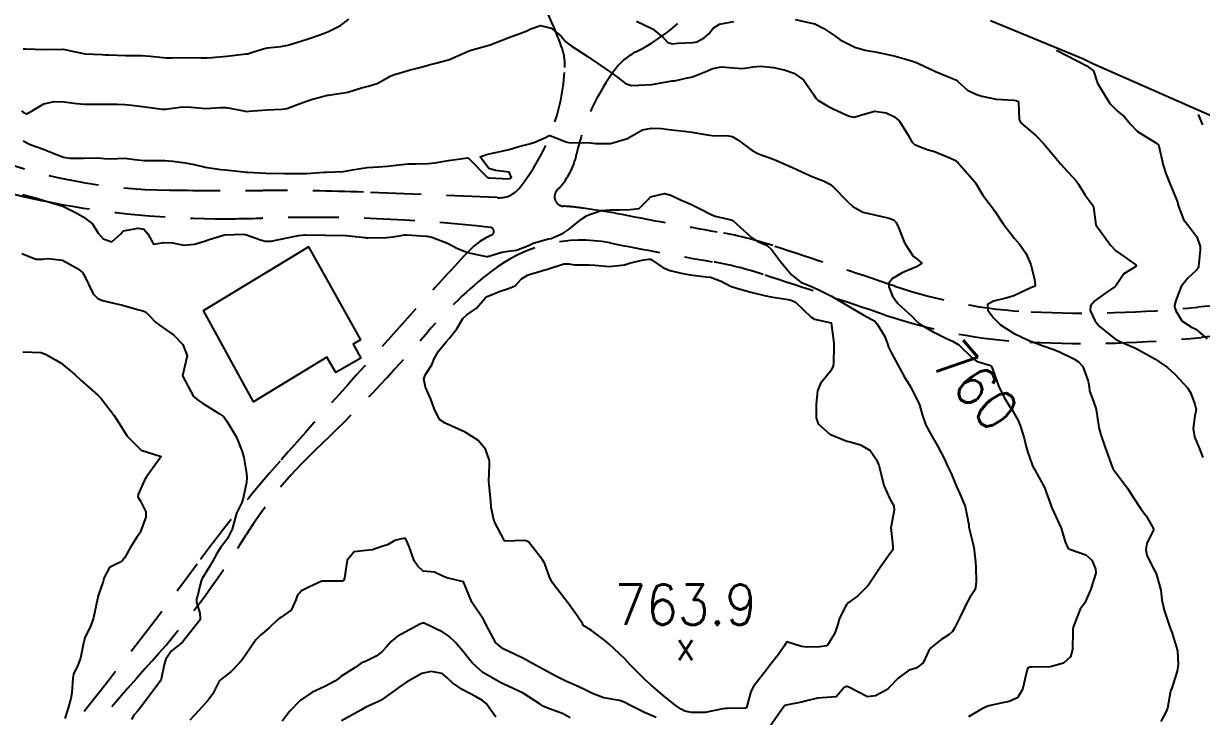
# Model space of a CAD drawing. Header units: metres. Extents: x 298520 to 308411, y 7433745 to 7450750.
# Drawn here: x 303101.4 to 303217.7, y 7440898.1 to 7440966.5 of the extents above; entities that cross this region are included whole.
import ezdxf
from ezdxf.enums import TextEntityAlignment as Align

# ---------------------------------------------------------------- set-up
doc = ezdxf.new("R2010")
doc.units = ezdxf.units.M
doc.header["$LTSCALE"] = 10
doc.linetypes.add('DASHED', pattern=[0.75, 0.5, -0.25])
for name, color, linetype in [('Area', 45, 'Continuous'), ('Cotas', 45, 'Continuous'), ('Curvas de Nivel 1m', 11, 'Continuous'), ('Curvas de Nivel 5m', 15, 'Continuous'), ('Edificações', 30, 'Continuous'), ('Pontos Cotados', 45, 'Continuous'), ('Vias Secundárias', 230, 'DASHED')]:
    doc.layers.add(name, color=color, linetype=linetype)
doc.styles.add('Style-STANDARD', font='STANDARD.shx')

# ---------------------------------------------------------------- blocks, each defined once
blk = doc.blocks.new('ELVTXT_172')
at = {"layer": 'Pontos Cotados', "linetype": 'Continuous', "style": 'Style-STANDARD'}
for s, height, p in [('763.9', 4, (0, 4)), ('x', 3, (0, 0))]:
    blk.add_text(s, height=height, dxfattribs=at).set_placement(p, align=Align.MIDDLE_CENTER)

msp = doc.modelspace()

# ---------------------------------------------------------------- linework, layer by layer
at = {"layer": 'Area'}
msp.add_polyline3d([(303196.86, 7440966.84, 757.96), (303206.04, 7440963.05, 757.46), (303206.96, 7440962.61, 757.55), (303221.23, 7440956.31, 756.13), (303225.92, 7440954.04, 755.66), (303235.8, 7440950.65, 754.31), (303242.17, 7440947.83, 753.73), (303250.72, 7440944.07, 752.88), (303251.29, 7440943.63, 752.7), (303266.54, 7440937.69, 751.61), (303275.72, 7440933.75, 752.67), (303283.05, 7440930.54, 750.52), (303288.76, 7440928.62, 749.93), (303299.06, 7440924.32, 749.32), (303307.48, 7440920.75, 750.56), (303320.62, 7440915.03, 747.85), (303322.95, 7440914.12, 747.73), (303325.27, 7440913.37, 747.67), (303332.67, 7440910.23, 748.37)], dxfattribs=at)
at = {"layer": 'Curvas de Nivel 1m', "flags": 128}
for points, elevation in [([(303101.18, 7440957.92), (303101.37, 7440957.76), (303101.67, 7440957.61), (303102.22, 7440957.91), (303103.38, 7440958.63), (303104.4, 7440958.86), (303105.38, 7440958.8), (303106.59, 7440958.65), (303107.38, 7440958.59), (303108.11, 7440958.57), (303109.38, 7440958.58), (303110.6, 7440958.59), (303111.38, 7440958.55), (303112.07, 7440958.48), (303113.38, 7440958.33), (303115.05, 7440958.08), (303115.38, 7440958.08), (303116.83, 7440958.28), (303117.38, 7440958.31), (303117.92, 7440958.27), (303119.38, 7440958.15), (303120.81, 7440958.25), (303121.38, 7440958.25), (303123.13, 7440957.91), (303123.38, 7440957.87), (303123.6, 7440957.88), (303125.38, 7440958.03), (303126.92, 7440958.08), (303127.38, 7440958.16), (303128.31, 7440958.53), (303129.39, 7440958.92), (303129.9, 7440959.06), (303131.39, 7440959.47), (303131.47, 7440959.48), (303131.9, 7440959.55), (303133.2, 7440959.73), (303133.4, 7440959.78), (303134.75, 7440960.18), (303135.41, 7440960.36), (303136.28, 7440960.63), (303137.42, 7440961.26), (303137.56, 7440961.34), (303137.91, 7440961.48), (303139.43, 7440961.95), (303140.63, 7440962.25), (303141.43, 7440962.47), (303142.2, 7440962.66), (303143.44, 7440963.01), (303144.38, 7440963.41), (303145.45, 7440963.88), (303146.62, 7440964.21), (303147.45, 7440964.45), (303149.28, 7440965.16), (303149.46, 7440965.22), (303149.55, 7440965.26), (303149.76, 7440965.34), (303151, 7440965.8), (303151.47, 7440966.04), (303152.43, 7440966.36), (303153.47, 7440966.1), (303154.45, 7440965.29), (303154.93, 7440964.75), (303155.45, 7440964.34), (303157.12, 7440963.25), (303157.44, 7440963.03), (303158.08, 7440962.6), (303159.42, 7440961.67), (303160.04, 7440961.21), (303160.82, 7440960.62), (303161.41, 7440960.43), (303162.13, 7440960.47), (303163.41, 7440960.54), (303165.07, 7440960.82), (303165.41, 7440960.88), (303165.65, 7440960.9), (303166.77, 7440961.14), (303167.29, 7440961.26), (303167.42, 7440961.29), (303168.73, 7440961.81), (303169.43, 7440962.12), (303170.25, 7440962.28), (303171.43, 7440962.18), (303172.39, 7440962.11), (303173.43, 7440962.26), (303174.14, 7440962.35), (303175.43, 7440962.2), (303176.46, 7440961.99), (303177.42, 7440961.66), (303178.37, 7440961), (303179.4, 7440959.5), (303179.59, 7440959.18), (303179.8, 7440958.98), (303180.8, 7440958.38), (303181.38, 7440958.1), (303182.91, 7440957.41), (303183.38, 7440957.3), (303183.9, 7440957.45), (303185.38, 7440957.88), (303186.54, 7440957.74), (303187.38, 7440957.32), (303187.85, 7440956.89), (303188.72, 7440955.51), (303189.09, 7440954.87), (303189.34, 7440954.6), (303190.6, 7440954.11), (303191.33, 7440953.9), (303192.89, 7440953.26), (303193.33, 7440953.04), (303193.61, 7440952.82), (303195.29, 7440950.91), (303195.37, 7440950.8), (303196.08, 7440949.59), (303196.71, 7440948.78), (303196.96, 7440948.47), (303197.27, 7440948.01), (303198.1, 7440946.76), (303199.23, 7440945.3), (303199.72, 7440944.74), (303200.35, 7440943.87), (303200.83, 7440942.73), (303201.18, 7440941.26), (303201.27, 7440940.72), (303201.25, 7440940.64), (303201.17, 7440940.58), (303200.9, 7440940.46), (303199.16, 7440939.64), (303198.48, 7440939.44), (303197.16, 7440939.12), (303196.54, 7440938.78), (303196.58, 7440938.21), (303197.14, 7440937.46), (303197.83, 7440936.76), (303199.12, 7440935.95), (303200.58, 7440935.26), (303201.11, 7440935.05), (303202.05, 7440934.71), (303203.1, 7440934.35), (303203.68, 7440934.11), (303205.09, 7440933.42), (303205.55, 7440933.13), (303205.97, 7440932.67), (303206.51, 7440931.21), (303206.59, 7440930.66), (303206.64, 7440930.25), (303207.04, 7440929.1), (303207.21, 7440928.65), (303207.28, 7440928.4), (303207.56, 7440926.64), (303207.73, 7440925.91), (303208.18, 7440924.64), (303208.87, 7440922.73), (303208.9, 7440922.63), (303208.96, 7440922.52), (303210.38, 7440920.62), (303210.93, 7440919.76), (303211.71, 7440918.6), (303212.21, 7440917.9), (303212.89, 7440916.75), (303212.96, 7440916.58), (303212.95, 7440916.52), (303212.89, 7440916.4), (303212.29, 7440915.17), (303212.2, 7440914.59), (303212.28, 7440914.01), (303212.85, 7440912.87), (303213.02, 7440912.58), (303213.21, 7440912.21), (303213.68, 7440910.57), (303213.78, 7440909.6), (303213.99, 7440908.57), (303214.63, 7440906.7), (303214.7, 7440906.56), (303214.77, 7440906.4), (303215.3, 7440904.55), (303215.38, 7440903.2), (303215.27, 7440902.55), (303214.71, 7440900.78), (303214.64, 7440900.62), (303214.63, 7440900.56), (303214.33, 7440898.91), (303214.2, 7440898.56), (303213.66, 7440897.57)], 759), ([(303101.32, 7440964.04), (303101.44, 7440964.05), (303101.58, 7440964.05), (303103.44, 7440963.97), (303105.32, 7440964), (303105.44, 7440963.98), (303105.86, 7440963.87), (303107.44, 7440963.56), (303109.09, 7440963.48), (303109.44, 7440963.47), (303109.82, 7440963.44), (303111.44, 7440963.4), (303113.05, 7440963.39), (303113.44, 7440963.37), (303113.89, 7440963.32), (303115.44, 7440963.16), (303116.01, 7440963.17), (303117.44, 7440963.2), (303118.89, 7440963.16), (303119.44, 7440963.16), (303119.95, 7440963.19), (303121.44, 7440963.32), (303123.34, 7440963.55), (303123.44, 7440963.55), (303123.53, 7440963.56), (303123.78, 7440963.65), (303125.02, 7440964.06), (303125.45, 7440964.15), (303126.78, 7440964.28), (303127.45, 7440964.41), (303128.65, 7440964.79), (303129.46, 7440965.03), (303129.88, 7440965.16), (303130.99, 7440965.56), (303131.33, 7440965.7), (303131.47, 7440965.75), (303132.66, 7440966.37), (303133.48, 7440966.99)], 758), ([(303161.91, 7440966.77), (303163.48, 7440966.03), (303164.52, 7440965.16), (303164.99, 7440964.69), (303165.46, 7440964.54), (303166, 7440964.61), (303167.46, 7440964.66), (303167.85, 7440964.73), (303168.58, 7440965.12), (303169.04, 7440965.54), (303169.48, 7440966.09), (303170.1, 7440966.49), (303171.49, 7440966.75)], 758), ([(303177.56, 7440966.94), (303179.49, 7440966.51), (303180.4, 7440966.06), (303181.47, 7440965.32), (303182.01, 7440964.95), (303183.46, 7440964.22), (303184.46, 7440963.93), (303185.45, 7440963.76), (303186.89, 7440963.45), (303187.45, 7440963.32), (303189.06, 7440962.87), (303189.44, 7440962.73), (303189.69, 7440962.62), (303191.43, 7440961.8), (303193.11, 7440961.13), (303193.42, 7440960.99), (303193.61, 7440960.82), (303194.58, 7440959.98), (303195.4, 7440959.56), (303195.98, 7440959.38), (303197.4, 7440959.09), (303199.17, 7440958.98), (303199.39, 7440958.95), (303199.54, 7440958.89), (303199.61, 7440958.75), (303199.69, 7440957.06), (303199.85, 7440956.74), (303201.35, 7440955.45), (303202.07, 7440954.71), (303203.33, 7440953.2), (303203.76, 7440952.7), (303205.3, 7440951), (303205.55, 7440950.68), (303206.21, 7440949.6), (303206.89, 7440948.66), (303207.01, 7440948.39), (303207.25, 7440946.65), (303208.69, 7440944.64), (303209.22, 7440944.09), (303210.08, 7440943.48), (303211.2, 7440942.69), (303211.24, 7440942.6), (303211.23, 7440942.57), (303211.2, 7440942.54), (303210.01, 7440941.8), (303209.22, 7440940.63), (303209.17, 7440940.57), (303208.02, 7440939.78), (303207.16, 7440939.16), (303206.71, 7440938.66), (303206.69, 7440938.2), (303207.14, 7440937.19), (303207.57, 7440936.65), (303209.11, 7440935.41), (303209.61, 7440935.12), (303210.86, 7440934.6), (303211.04, 7440934.54), (303211.1, 7440934.51), (303211.31, 7440934.39), (303213.09, 7440933.41), (303214.32, 7440932.57), (303215.07, 7440931.86), (303216.29, 7440930.54), (303216.6, 7440930.09), (303217.04, 7440928.94), (303217.14, 7440928.53), (303217.15, 7440928.41), (303217.03, 7440927.79), (303216.86, 7440926.53), (303217, 7440925.7), (303217.48, 7440924.52), (303217.83, 7440923.66)], 758), ([(303203.38, 7440963.92), (303206.36, 7440962.36), (303207.03, 7440961.86), (303207.41, 7440960.65), (303208.63, 7440958.64), (303209.39, 7440957.9), (303210.08, 7440957.32), (303210.66, 7440956.61), (303211.36, 7440955.89), (303213.17, 7440954.75), (303213.34, 7440954.65), (303213.4, 7440954.58), (303213.46, 7440954.46), (303213.91, 7440952.57), (303214.16, 7440951.72), (303214.63, 7440950.57), (303215.28, 7440948.99), (303215.37, 7440948.65), (303215.38, 7440948.56), (303215.91, 7440947.2), (303216.43, 7440946.54), (303217.24, 7440945.48), (303217.56, 7440944.53), (303217.57, 7440944.18), (303217.38, 7440942.53), (303217.35, 7440942.38), (303217.2, 7440942.18), (303216.35, 7440941.38), (303215.69, 7440940.55), (303215.16, 7440939.18), (303215.03, 7440938.68), (303215.02, 7440938.56), (303215.15, 7440938.15), (303215.76, 7440937.17), (303216.69, 7440936.54), (303217.01, 7440936.41), (303217.13, 7440936.34), (303218.26, 7440935.38)], 757), ([(303217.35, 7440957.55), (303217.78, 7440956.53)], 756), ([(303101.27, 7440949.64), (303102.66, 7440949.29), (303103.26, 7440949.09), (303104.37, 7440948.77), (303105.26, 7440948.49), (303106.51, 7440947.86), (303107.25, 7440947.46), (303108.16, 7440946.76), (303108.74, 7440945.83), (303109.22, 7440945.27), (303110.07, 7440944.97), (303111, 7440945.8), (303111.09, 7440945.94), (303111.24, 7440946.05), (303112.67, 7440946.34), (303113.23, 7440946.22), (303113.63, 7440945.77), (303114.2, 7440944.75), (303115.21, 7440944.91), (303116.07, 7440944.88), (303117.21, 7440944.64), (303118.24, 7440944.74), (303119.22, 7440945.03), (303119.71, 7440945.2), (303121.22, 7440945.68), (303123.16, 7440945.72), (303123.22, 7440945.71), (303123.39, 7440945.66), (303124.76, 7440945.17), (303125.22, 7440945.05), (303125.81, 7440945.03), (303127.22, 7440945.33), (303128.52, 7440945.59), (303129.13, 7440945.67), (303129.22, 7440945.67), (303131.13, 7440945.65), (303131.22, 7440945.65), (303133.17, 7440945.59), (303133.22, 7440945.59), (303133.83, 7440945.53), (303135.11, 7440945.4), (303135.22, 7440945.38), (303135.35, 7440945.38), (303137.22, 7440945.4), (303137.86, 7440945.48), (303139.02, 7440945.67), (303139.23, 7440945.68), (303141.12, 7440945.54), (303141.22, 7440945.53), (303141.67, 7440945.44), (303143.22, 7440944.83), (303144.16, 7440944.35), (303145.21, 7440943.91), (303147.06, 7440943.52), (303147.2, 7440943.53), (303148.6, 7440943.97), (303149.21, 7440944.07), (303150.03, 7440944.15), (303151.22, 7440944.61), (303151.68, 7440944.85), (303153.22, 7440945.26), (303153.46, 7440945.3), (303154.66, 7440945.85), (303155.24, 7440946.22), (303155.82, 7440946.69), (303156.5, 7440947.26), (303156.96, 7440947.55), (303157.26, 7440947.68), (303158.43, 7440948.07), (303159.26, 7440948.14), (303160.19, 7440948.15), (303161.26, 7440948.16), (303162.17, 7440948.28), (303163.09, 7440949.18), (303163.16, 7440949.3), (303163.28, 7440949.43), (303164.67, 7440949.77), (303165.28, 7440949.59), (303166.25, 7440949.14), (303167.27, 7440948.69), (303168.1, 7440948.28), (303169.26, 7440947.67), (303169.67, 7440947.52), (303171.25, 7440947.14), (303171.42, 7440947.08), (303173.23, 7440945.43), (303173.81, 7440945.05), (303174.79, 7440944.6), (303175.21, 7440944.23), (303176.13, 7440943.02), (303177.19, 7440941.71), (303178.13, 7440941), (303179.18, 7440940.55), (303179.9, 7440940.25), (303181.16, 7440939.61), (303182.26, 7440938.95), (303183.15, 7440938.43), (303184.34, 7440937.73), (303185.14, 7440937.3), (303185.38, 7440937.16), (303185.64, 7440936.91), (303186.4, 7440935.61), (303186.67, 7440934.9), (303186.78, 7440934.58), (303187.09, 7440933.98), (303187.67, 7440932.88), (303188.35, 7440931.6), (303188.81, 7440930.87), (303189.06, 7440930.5), (303189.85, 7440928.86), (303190.1, 7440927.93), (303190.47, 7440926.85), (303191, 7440925.89), (303191.62, 7440924.83), (303192.3, 7440923.49), (303192.62, 7440922.82), (303192.96, 7440922.1), (303193.49, 7440920.81), (303193.96, 7440919.77), (303194.35, 7440918.81), (303194.7, 7440917), (303194.72, 7440916.8), (303194.88, 7440916.12), (303195.19, 7440914.8), (303195.37, 7440913.31), (303195.41, 7440912.79), (303195.45, 7440911.41), (303195.36, 7440910.79), (303195.2, 7440910.41), (303194.81, 7440909.83), (303194.44, 7440909.16), (303194.28, 7440908.81), (303193.8, 7440907.79), (303193.3, 7440906.81), (303193.1, 7440906.48), (303192.76, 7440906.18), (303191.94, 7440905.64), (303190.95, 7440904.85), (303190.74, 7440904.52), (303190.19, 7440903.39), (303189.5, 7440902.86), (303188.92, 7440902.67), (303188.72, 7440902.59), (303187.73, 7440901.86), (303186.82, 7440900.89), (303186.76, 7440900.83), (303186.7, 7440900.79), (303185.48, 7440900.12), (303184.69, 7440900), (303182.92, 7440900.94), (303182.7, 7440901.03), (303182.62, 7440901.03), (303182.4, 7440900.94), (303181.61, 7440900.03), (303180.69, 7440899.95), (303179.76, 7440899.9), (303178.68, 7440899.62), (303178.19, 7440899.49), (303176.68, 7440899.2), (303176.54, 7440899.15), (303176.41, 7440899.01), (303175.84, 7440898.19), (303175.02, 7440897.03)], 761), ([(303101.2, 7440943.81), (303102.57, 7440943.27), (303103.2, 7440943.27), (303103.75, 7440943.33), (303105.2, 7440943.16), (303106.69, 7440942.35), (303107.18, 7440941.95), (303107.23, 7440941.9), (303107.27, 7440941.85), (303107.36, 7440941.67), (303108.25, 7440939.83), (303108.7, 7440939.38), (303109.15, 7440939.18), (303109.99, 7440938.97), (303111.14, 7440938.72), (303112.63, 7440938.3), (303113.14, 7440938.16), (303113.41, 7440938.05), (303113.7, 7440937.77), (303114.4, 7440937.04), (303115.12, 7440936.5), (303116.21, 7440935.74), (303117.1, 7440934.84), (303117.51, 7440933.72), (303117.06, 7440931.73), (303118.14, 7440929.71), (303118.63, 7440929.3), (303119.03, 7440929.04), (303120.71, 7440927.99), (303121.01, 7440927.8), (303121.13, 7440927.68), (303121.43, 7440927.26), (303122.39, 7440925.67), (303122.97, 7440924.25), (303123.11, 7440923.66), (303123.39, 7440922.1), (303123.43, 7440921.65), (303123.39, 7440921.2), (303123.05, 7440919.66), (303122.91, 7440919.23), (303122.41, 7440918.15), (303122.26, 7440917.67), (303121.96, 7440916.59), (303121.5, 7440915.67), (303121.24, 7440915.3), (303120.86, 7440914.81), (303120.43, 7440914.1), (303120.2, 7440913.69), (303119.7, 7440912.83), (303119.01, 7440911.7), (303118.95, 7440911.57), (303118.81, 7440911.07), (303118.53, 7440909.97), (303118.45, 7440909.71), (303118.46, 7440909.37), (303118.78, 7440908.27), (303118.82, 7440907.7), (303118.77, 7440907.6), (303117.28, 7440905.72), (303117.06, 7440905.42), (303116.74, 7440905.14), (303115.94, 7440904.53), (303115.42, 7440903.74), (303115.25, 7440903.21), (303114.95, 7440901.75), (303114.87, 7440901.58), (303114.7, 7440901.34), (303113.55, 7440899.77), (303112.67, 7440898.67), (303112.25, 7440898.19), (303112.04, 7440897.79)], 762), ([(303101.28, 7440934.11), (303103.09, 7440934.04), (303103.52, 7440933.89), (303104.53, 7440933.33), (303105.07, 7440933), (303106.44, 7440931.86), (303107.05, 7440931.29), (303108.7, 7440929.82), (303108.87, 7440929.66), (303109.03, 7440929.48), (303110.31, 7440927.81), (303111, 7440926.73), (303111.61, 7440925.79), (303112.97, 7440924.38), (303114.96, 7440923.75), (303113.51, 7440921.77), (303113.3, 7440921.41), (303112.92, 7440920.54), (303112.67, 7440920.02), (303112.66, 7440919.78), (303112.91, 7440919.34), (303113.43, 7440918.31), (303113.43, 7440917.77), (303112.88, 7440916.27), (303112.7, 7440915.96), (303112.56, 7440915.78), (303111.91, 7440914.74), (303111.38, 7440913.79), (303111.14, 7440913.5), (303110.84, 7440913.3), (303109.87, 7440912.78), (303109.33, 7440911.81), (303109.22, 7440911.42), (303108.8, 7440910.21), (303108.71, 7440909.9), (303108.69, 7440909.82), (303108.66, 7440909.7), (303108.28, 7440907.83), (303108, 7440907.07), (303107.43, 7440905.84), (303107.28, 7440905.31), (303106.99, 7440903.85), (303106.72, 7440903.13), (303106.3, 7440902.26), (303106.23, 7440901.85), (303106.14, 7440900.4), (303106.05, 7440899.86), (303105.74, 7440898.79), (303105.46, 7440897.86)], 763), ([(303163.84, 7440897.98), (303162.67, 7440898.48), (303161.24, 7440899.19), (303160.68, 7440899.49), (303160.23, 7440899.65), (303158.68, 7440899.93), (303157.61, 7440900.32), (303156.7, 7440900.77), (303155.61, 7440901.27), (303154.97, 7440901.54), (303154.71, 7440901.66), (303153.94, 7440902.06), (303152.72, 7440902.73), (303151.64, 7440903.31), (303150.73, 7440903.81), (303149.84, 7440904.23), (303148.74, 7440904.75), (303147.99, 7440905.36), (303147.08, 7440907.06), (303146.94, 7440907.37), (303146.78, 7440907.65), (303145.65, 7440909.38), (303144.82, 7440911.39), (303143.17, 7440911.76), (303142.83, 7440911.9), (303141.94, 7440912.33), (303140.83, 7440912.43), (303140.31, 7440912.92), (303139.95, 7440913.45), (303139.45, 7440914.88), (303139.19, 7440915.47), (303139.06, 7440915.65), (303138.87, 7440915.67), (303138.7, 7440915.64), (303138.03, 7440915.48), (303137.3, 7440915.05), (303136.86, 7440914.91), (303135.83, 7440914.53), (303134.86, 7440914.43), (303134.02, 7440914.35), (303133.32, 7440913.53), (303133.07, 7440911.78), (303132.98, 7440911.54), (303132.88, 7440911.48), (303132.82, 7440911.46), (303130.92, 7440911.46), (303130.82, 7440911.44), (303129.54, 7440910.85), (303128.81, 7440910.49), (303128.38, 7440910.01), (303128.24, 7440909.6), (303127.8, 7440908.59), (303126.78, 7440907.85), (303126.62, 7440907.77), (303126.43, 7440907.61), (303125.6, 7440906.79), (303124.76, 7440906.1), (303124.29, 7440905.64), (303123.67, 7440904.72), (303122.94, 7440903.66), (303122.72, 7440903.4), (303121.87, 7440902.51), (303120.82, 7440901.68), (303120.76, 7440901.62), (303120.7, 7440901.55), (303120.05, 7440900.32), (303119.61, 7440899.7), (303118.66, 7440898.65), (303118.2, 7440898.17), (303117.79, 7440897.72)], 761), ([(303148.02, 7440898), (303147.06, 7440899.37), (303146.68, 7440899.67), (303146.06, 7440900), (303144.69, 7440900.75), (303143.73, 7440901.4), (303143.21, 7440901.91), (303142.71, 7440902.32), (303141.62, 7440902.53), (303140.71, 7440902.33), (303139.18, 7440901.46), (303138.9, 7440901.27), (303138.7, 7440901.13), (303137.73, 7440900.44), (303136.68, 7440899.68), (303136.56, 7440899.61), (303136.28, 7440899.49), (303135.18, 7440898.99), (303134.66, 7440898.7), (303132.78, 7440897.66)], 759)]:
    msp.add_lwpolyline(points, dxfattribs=dict(at, elevation=elevation))
at = {"layer": 'Curvas de Nivel 1m', "elevation": 762, "flags": 128}
msp.add_lwpolyline([(303163.2, 7440943.28), (303163.29, 7440943.26), (303163.44, 7440943.18), (303164.48, 7440942.44), (303165.19, 7440942.13), (303166.48, 7440941.85), (303167.19, 7440941.72), (303168.78, 7440941.52), (303169.19, 7440941.47), (303169.48, 7440941.4), (303170.25, 7440941.09), (303171.18, 7440940.6), (303171.89, 7440940.36), (303173.17, 7440940.02), (303174.53, 7440939.67), (303175.16, 7440939.54), (303176.88, 7440939.29), (303177.16, 7440939.22), (303177.6, 7440939.01), (303179.14, 7440937.53), (303179.48, 7440937.33), (303181.13, 7440936.96), (303181.39, 7440934.96), (303181.38, 7440934.67), (303181.35, 7440932.96), (303181.33, 7440932.71), (303181.08, 7440932.24), (303180.06, 7440930.98), (303179.77, 7440930.26), (303179.63, 7440928.98), (303179.62, 7440927.58), (303179.84, 7440926.98), (303181, 7440925.97), (303182.65, 7440925.29), (303182.99, 7440925.2), (303184.02, 7440924.93), (303184.98, 7440924.36), (303185.56, 7440923.51), (303185.83, 7440922.91), (303186.05, 7440922), (303186.31, 7440920.9), (303186.92, 7440919.59), (303187.3, 7440918.89), (303187.34, 7440918.45), (303187.03, 7440916.89), (303187.02, 7440916.76), (303187.2, 7440914.89), (303187.2, 7440914.55), (303186.85, 7440914.06), (303186.01, 7440912.9), (303184.82, 7440911.12), (303184.74, 7440911), (303184.68, 7440910.92), (303183.74, 7440910), (303182.8, 7440909.3), (303182.63, 7440909.11), (303182.53, 7440908.94), (303181.94, 7440907.79), (303181.71, 7440906.95), (303181.46, 7440906.25), (303180.75, 7440905.13), (303180.64, 7440905.06), (303179.99, 7440904.97), (303178.74, 7440904.92), (303178.2, 7440905), (303176.75, 7440905.46), (303176.56, 7440905.2), (303176.47, 7440905.01), (303175.88, 7440904.17), (303174.99, 7440903.04), (303174.72, 7440902.7), (303174, 7440901.75), (303173.46, 7440901.05), (303173.2, 7440900.55), (303172.8, 7440899.06), (303172.76, 7440898.97), (303172.67, 7440898.91), (303170.89, 7440898.86), (303170.67, 7440898.86), (303170.41, 7440898.83), (303168.67, 7440898.47), (303167.32, 7440898.47), (303166.67, 7440898.61), (303166.32, 7440898.79), (303165.8, 7440899.14), (303164.69, 7440900.01), (303163.33, 7440901.17), (303162.71, 7440901.74), (303161.27, 7440903.19), (303160.73, 7440903.77), (303159.2, 7440905.22), (303158.95, 7440905.43), (303158.76, 7440905.58), (303157.44, 7440906.57), (303156.77, 7440906.99), (303156.63, 7440907.11), (303156.55, 7440907.25), (303156.15, 7440907.88), (303155.16, 7440909.27), (303154.8, 7440909.74), (303153.61, 7440911.29), (303153.32, 7440911.79), (303152.84, 7440913.16), (303152.78, 7440913.3), (303152.61, 7440913.54), (303151.22, 7440915.32), (303150.87, 7440915.47), (303148.92, 7440915.4), (303148.87, 7440915.43), (303147.85, 7440917.36), (303147.55, 7440918.72), (303147.52, 7440919.36), (303147.35, 7440920.95), (303147.32, 7440921.37), (303147.38, 7440922.95), (303147.38, 7440923.37), (303146.97, 7440924.49), (303146.22, 7440925.38), (303144.99, 7440926.16), (303143.65, 7440926.76), (303143.01, 7440927.05), (303142.44, 7440927.43), (303141.93, 7440928.52), (303141.59, 7440929.43), (303141.05, 7440930.61), (303140.91, 7440931.44), (303141.07, 7440931.86), (303141.69, 7440932.82), (303141.92, 7440933.43), (303142.33, 7440934.18), (303143.1, 7440935.11), (303143.38, 7440935.42), (303144.14, 7440936.38), (303144.74, 7440937.4), (303145.14, 7440937.77), (303146.1, 7440938.42), (303146.91, 7440939.37), (303147.02, 7440939.5), (303147.16, 7440939.57), (303148.43, 7440940.1), (303149.17, 7440940.32), (303149.9, 7440940.62), (303150.53, 7440941.33), (303151.19, 7440941.73), (303152.43, 7440942.07), (303153.19, 7440942.32), (303154.73, 7440942.8), (303155.2, 7440942.81), (303155.76, 7440942.7), (303157.2, 7440942.69), (303157.78, 7440942.66), (303159.2, 7440942.53), (303160.7, 7440942.7), (303161.2, 7440942.88), (303161.45, 7440942.95), (303162.6, 7440943.19), (303163.12, 7440943.27)], close=True, dxfattribs=at)
at = {"layer": 'Curvas de Nivel 5m', "elevation": 760, "flags": 128}
for points in [[(303101.33, 7440954.97), (303102.02, 7440954.6), (303103.33, 7440954.12), (303103.95, 7440953.88), (303105.32, 7440953.34), (303105.93, 7440953.25), (303107.32, 7440953.26), (303108.76, 7440953.27), (303109.32, 7440953.22), (303109.96, 7440953.17), (303111.32, 7440953.23), (303112.62, 7440953.09), (303113.32, 7440953.02), (303114.05, 7440953.03), (303115.32, 7440953.03), (303116.1, 7440952.96), (303117.31, 7440952.8), (303118.22, 7440952.62), (303119.31, 7440952.36), (303120.85, 7440952.14), (303121.31, 7440952.09), (303123.08, 7440951.89), (303123.31, 7440951.87), (303123.5, 7440951.86), (303125.3, 7440951.76), (303127.18, 7440951.74), (303127.3, 7440951.73), (303127.42, 7440951.73), (303129.3, 7440951.73), (303131.02, 7440951.85), (303131.31, 7440951.87), (303132.92, 7440951.94), (303133.31, 7440951.98), (303133.86, 7440952.08), (303135.31, 7440952.32), (303136.41, 7440952.4), (303137.31, 7440952.46), (303138.44, 7440952.6), (303139.31, 7440952.67), (303140.07, 7440952.7), (303141.32, 7440952.73), (303141.97, 7440952.78), (303143.32, 7440953.01), (303145.2, 7440953.27), (303145.32, 7440953.23), (303147.14, 7440951.37), (303147.3, 7440951.31), (303147.37, 7440951.3), (303149.3, 7440951.21), (303149.42, 7440951.22), (303149.56, 7440951.34), (303149.31, 7440951.85), (303147.98, 7440952.03), (303147.31, 7440952.21), (303146.47, 7440953.38), (303147.08, 7440953.62), (303147.33, 7440953.66), (303147.69, 7440953.73), (303149.33, 7440954.09), (303150.27, 7440954.4), (303151.34, 7440954.67), (303151.84, 7440954.81), (303152.92, 7440955.3), (303153.2, 7440955.45), (303153.35, 7440955.47), (303153.85, 7440955.29), (303154.91, 7440954.85), (303155.34, 7440954.77), (303155.82, 7440954.78), (303157.34, 7440954.77), (303157.87, 7440954.71), (303159.34, 7440954.71), (303161.02, 7440955.2), (303161.23, 7440955.32), (303161.35, 7440955.4), (303162.48, 7440956.06), (303163.36, 7440956.22), (303164.36, 7440956.17), (303165.36, 7440956.05), (303166.59, 7440955.9), (303167.35, 7440955.82), (303168.91, 7440955.56), (303169.35, 7440955.5), (303170.98, 7440955.46), (303171.35, 7440955.38), (303171.9, 7440955.07), (303173.33, 7440954.01), (303173.95, 7440953.67), (303175.32, 7440953.18), (303175.72, 7440953.03), (303177.31, 7440952.33), (303178.57, 7440951.74), (303179.3, 7440951.4), (303180.41, 7440950.97), (303181, 7440950.68), (303181.29, 7440950.45), (303182.72, 7440948.95), (303183.27, 7440948.46), (303184.25, 7440947.92), (303185.26, 7440947.69), (303186.83, 7440947.33), (303187.26, 7440947.16), (303187.54, 7440946.89), (303187.75, 7440946.38), (303188.35, 7440944.88), (303189.21, 7440943.57), (303189.6, 7440943.26), (303190.08, 7440942.86), (303189.55, 7440942.52), (303189.2, 7440942.39), (303188.14, 7440941.93), (303187.18, 7440941.35), (303186.8, 7440940.9), (303186.8, 7440940.52), (303187.16, 7440939.62), (303187.69, 7440938.88), (303189.14, 7440937.58), (303189.47, 7440937.2), (303189.83, 7440936.86), (303191.12, 7440936.11), (303192.5, 7440935.43), (303193.11, 7440935.16), (303193.71, 7440934.81), (303195.09, 7440933.45), (303195.48, 7440933.19), (303196.74, 7440932.78), (303196.96, 7440932.65), (303197.08, 7440932.33), (303197.65, 7440930.76), (303198.2, 7440929.6), (303198.73, 7440928.75), (303199.03, 7440928.32), (303199.59, 7440927.31), (303199.82, 7440926.74), (303200.16, 7440925.57), (303200.36, 7440924.73), (303200.5, 7440924.25), (303200.97, 7440922.95), (303201.07, 7440922.72), (303201.23, 7440922.45), (303202.17, 7440920.71), (303202.91, 7440918.7), (303203.82, 7440916.69), (303204.22, 7440915.34), (303204.53, 7440914.68), (303204.86, 7440914.54), (303206.26, 7440914.06), (303206.85, 7440913.51), (303207.22, 7440912.65), (303207.24, 7440912.25), (303206.83, 7440910.87), (303206.77, 7440910.65), (303206.16, 7440909.3), (303205.69, 7440908.67), (303205.01, 7440906.91), (303204.99, 7440906.68), (303204.98, 7440906.47), (303204.94, 7440904.68), (303204.74, 7440903.97), (303204.07, 7440903.35), (303202.73, 7440902.97), (303200.96, 7440902.96), (303200.73, 7440902.95), (303200.57, 7440902.89), (303200.46, 7440902.73), (303200.15, 7440901.3), (303200.02, 7440900.74), (303199.51, 7440899.92), (303198.69, 7440899.57), (303198.02, 7440899.42), (303196.68, 7440899.12), (303196.41, 7440899.04), (303195.9, 7440898.78), (303194.67, 7440898.04)], [(303155.33, 7440897.94), (303154.66, 7440898.34), (303153.03, 7440898.93), (303152.67, 7440899.1), (303152.37, 7440899.3), (303150.69, 7440900.37), (303148.74, 7440901.31), (303148.7, 7440901.32), (303148.63, 7440901.35), (303146.71, 7440902.43), (303145.66, 7440903.38), (303144.74, 7440904.52), (303144.03, 7440905.4), (303143.37, 7440906.02), (303142.76, 7440906.39), (303140.93, 7440907.28), (303140.77, 7440907.31), (303140.51, 7440907.19), (303138.76, 7440906.23), (303138.25, 7440905.98), (303137.67, 7440905.48), (303137.24, 7440904.99), (303136.74, 7440904.47), (303136.19, 7440904.04), (303135.14, 7440903.51), (303134.83, 7440903.4), (303134.72, 7440903.34), (303134.1, 7440902.9), (303132.71, 7440902.01), (303132.45, 7440901.8), (303132.11, 7440901.55), (303131.19, 7440901.06), (303130.69, 7440900.85), (303129.82, 7440900.44), (303128.67, 7440899.65), (303128.64, 7440899.62), (303128.6, 7440899.59), (303127.66, 7440898.6), (303126.89, 7440897.61)]]:
    msp.add_lwpolyline(points, dxfattribs=at)
at = {"layer": 'Edificações'}
msp.add_lwpolyline([(303119.14, 7440938.19), (303129.5, 7440944.49), (303134.64, 7440935.29), (303133.9, 7440934.88), (303134.67, 7440933.49), (303132.21, 7440932.05), (303131.31, 7440933.58), (303124.06, 7440929.17)], close=True, dxfattribs=at)
at = {"layer": 'Vias Secundárias', "elevation": 753.59}
msp.add_lwpolyline([(303138.53, 7440994.88), (303150.96, 7440971.98, -0.034472), (303154.5, 7440964.23, -0.102082), (303154.82, 7440962.19, -0.158515), (303150.3, 7440950.26, -0.255011), (303148.12, 7440949.35), (303134.94, 7440949.88, 0.011012), (303125, 7440950.06, -0.003166), (303115.79, 7440950.08, -0.092514), (303096.73, 7440953.81, -0.045857), (303073.54, 7440965.57, -0.034839), (303053.7, 7440980.05, -0.112145), (303046.81, 7440989.17, -0.139175), (303044.9, 7441002.01, 0.119782), (303044.04, 7441009.87, -0.154891), (303043.47, 7441024.13, 0.057648), (303046, 7441040.62, -0.005421), (303046.51, 7441051.34, -0.21958), (303050.75, 7441059.29, -0.295574), (303056.14, 7441059.68), (303078.04, 7441043.06)], format="xyb", dxfattribs=at)
at = {"layer": 'Vias Secundárias'}
for points in [[(303159.82, 7440947.82), (303156.64, 7440948.3, 0.02426), (303154.69, 7440948.5, -0.647738), (303154.07, 7440950.1, 0.143812), (303155.98, 7440953.65, -0.111474), (303159.89, 7440962.14, -0.112137), (303161.84, 7440963.76, 0.112484), (303168.94, 7440969.68, -0.039611), (303174.7, 7440976.1, -0.399566)], [(303091.27, 7440953, 0.058862), (303102.97, 7440949.1, 0.049562), (303120.3, 7440947.26, 0.009113), (303124.92, 7440947.32, -0.03517), (303147.46, 7440946.41, -0.764758), (303147.58, 7440945.64, 0.102126), (303145.16, 7440943.9, 0.002715), (303140.12, 7440938.37, 0.00278), (303126.7, 7440923.3, 0.021361), (303118.52, 7440913.17, -0.012104), (303102.66, 7440892.77, 0.005473), (303097.23, 7440885.99, -0.196249)], [(303159.82, 7440947.82, 0.0053), (303169.87, 7440945.97, -0.036509), (303175.35, 7440944.6, -0.002056), (303187.42, 7440940.59, 0.069851), (303200.87, 7440938.06, 0.037232), (303217.33, 7440938.52, -0.083319), (303227.21, 7440937.88, -0.089452), (303245.14, 7440930.12, -0.022293), (303253.64, 7440923.9, -0.027294), (303261.14, 7440917.18, -0.080639), (303270.73, 7440903.86, -0.053208), (303276.1, 7440889.49, 0.058849), (303280.37, 7440878.42, -0.028311), (303284.18, 7440870.11), (303285.13, 7440868.81, 0.020882), (303286.83, 7440866.69, 0.069559), (303295.12, 7440859.47, 0.010593), (303298.59, 7440857.31, 0.06817), (303305.38, 7440854.45, -0.106351), (303310.2, 7440851.97, -0.020993), (303316.17, 7440848.65, 0.058938), (303338.12, 7440841.76, 0.141389)], [(303100.66, 7440886.64, -0.035299), (303113.39, 7440902.8, 0.04558), (303123.35, 7440916.01, -0.063759), (303130.16, 7440924.38, 0.025038), (303141.3, 7440936.1, -0.048976), (303147.53, 7440942.05, -0.21774), (303159.25, 7440944.87, 0.0053), (303169.36, 7440943.01, -0.036509), (303174.41, 7440941.75, -0.002056), (303186.46, 7440937.74, 0.069851), (303200.73, 7440935.06, 0.037232), (303217.64, 7440935.53, -0.083319), (303226.53, 7440934.96, -0.089452), (303243.48, 7440927.62, -0.022293), (303251.76, 7440921.56, -0.027294), (303259.01, 7440915.06, -0.080639), (303268.05, 7440902.52, -0.053208), (303273.19, 7440888.74, 0.058849), (303277.72, 7440877.02, -0.031775), (303281.77, 7440868.01, 0.11283), (303285.74, 7440862, 0.094547), (303302.28, 7440851.31, -0.009125), (303314.94, 7440845.91, 0.058938), (303337.57, 7440838.81, 0.141389)]]:
    msp.add_lwpolyline(points, format="xyb", dxfattribs=at)

# ---------------------------------------------------------------- block references
at = {"layer": 'Pontos Cotados', "linetype": 'Continuous'}
msp.add_blockref('ELVTXT_172', (303166.75, 7440905.13, 763.88), dxfattribs=at)

# ---------------------------------------------------------------- texts
at = {"layer": 'Cotas', "style": 'Style-STANDARD'}
msp.add_text('760', height=4, rotation=310.5687, dxfattribs=at).set_placement((303195.39, 7440930.75, 760), align=Align.MIDDLE_CENTER)

doc.saveas('drawing.dxf')
